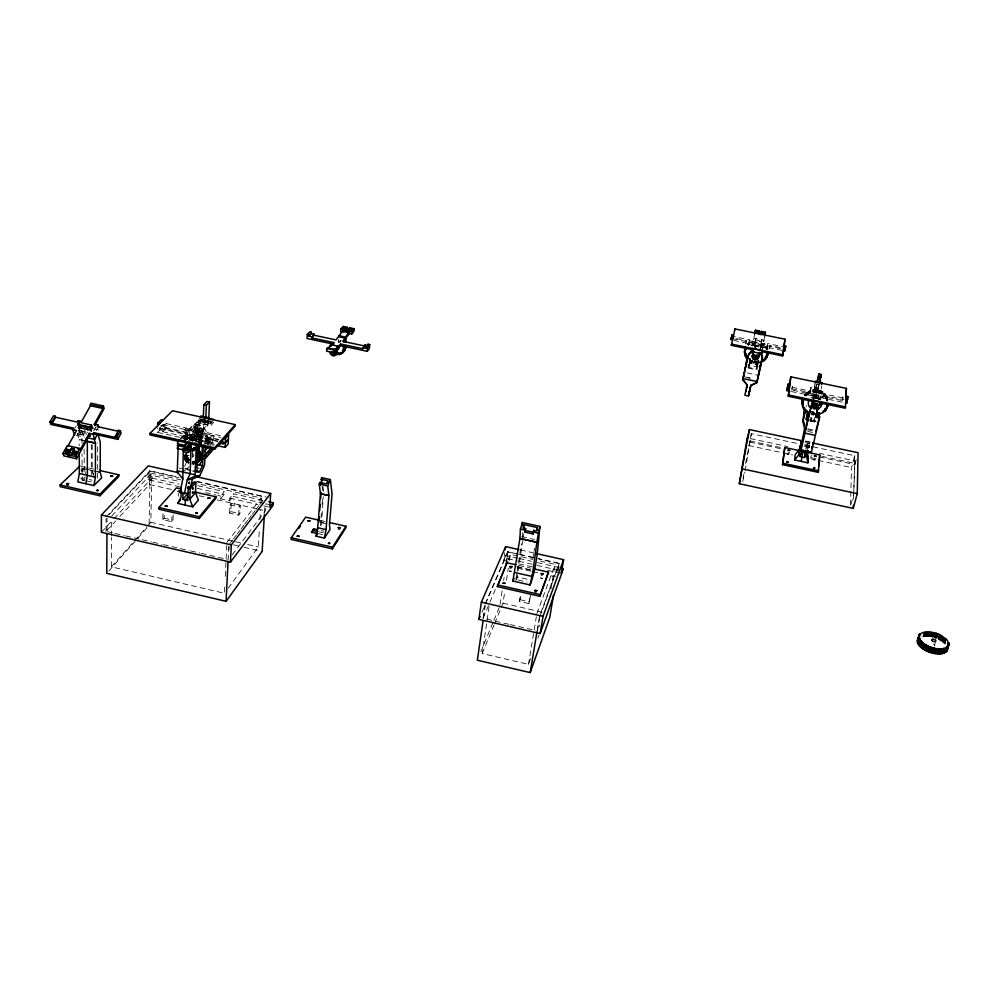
<?xml version="1.0" encoding="UTF-8"?>
<svg xmlns="http://www.w3.org/2000/svg" width="999" height="999" viewBox="0 0 999 999"><rect width="100%" height="100%" fill="white"/><g stroke="black" fill="none" stroke-linecap="round" stroke-linejoin="round"><path stroke-width="0.75" stroke-dasharray="5 3.75" d="M753.596 361.975L753.696 362.912L753.983 361.338M97.465 478.196L97.515 442.869M106.031 531.356L106.094 518.431M106.968 530.569L107.03 518.356M224.763 587.112L224.463 593.281L111.401 566.845L111.588 537.537M111.601 536.001L111.713 519.03M179.808 486.85L148.002 479.645L148.214 468.931M811.762 411.863C813.086 412.712 814.11 413.111 814.16 414.573M119.843 516.495L149.588 484.515L149.862 470.754L178.596 477.235M149.138 523.888L150.187 471.178L179.008 477.684M147.802 525.724L150.837 522.29L151.848 473.289L180.707 479.82M114.011 518.706L151.985 478.071L152.035 475.337L179.158 481.468M162.712 430.532L159.478 429.82L162.849 426.398L166.071 427.11L162.712 430.532L162.687 431.718L187.475 437.237L187.412 439.011L157.517 432.355L157.617 427.909M159.478 429.82L159.515 428.334L162.887 424.925L161.001 424.5M157.517 432.355L160.889 428.921L160.964 425.974M183.604 438.486L187.575 434.278L187.625 432.505L162.8 426.985L162.887 424.925M853.471 499.075L854.969 460.939L819.617 453.384M854.694 455.706L853.758 494.168L850.436 506.456L851.523 467.544L854.694 455.706L804.545 445.017M819.355 456.955L854.882 464.547L854.969 460.939M173.202 514.81L173.039 520.192L171.741 521.703L162.825 519.655L163.024 511.575M162.687 431.718L166.046 428.296L166.071 427.11M162.8 426.985L166.171 423.576L166.196 422.39L162.837 425.799L160.677 425.312M162.825 519.655L164.136 518.144L164.273 512.774M171.741 521.703L171.94 514.972M806.593 447.764C813.86 446.066 803.945 448.226 806.955 446.203M178.596 496.303L178.159 493.069M183.666 436.7L183.704 435.502L191.408 437.225L191.371 438.411L183.666 436.7L187.625 432.505M208.791 446.428L209.166 437.375L205.806 441.071L196.428 438.986L201.161 433.816L184.902 430.207L184.94 429.32L186.026 428.171L201.298 431.556L200.2 433.603L201.298 431.556M185.215 454.333L184.977 461.7L190.834 463.024M184.902 430.207L186.026 428.171M186.151 454.732L186.051 457.729L188.611 463.049M187.662 438.936L187.849 433.166L189.46 431.456A9.453 7.692 38.5 0 1 198.576 425.187A9.453 7.692 38.5 0 1 207.08 435.364L206.818 442.582L184.703 437.699L186.875 435.389L200.986 438.536L198.077 441.346L199.425 442.033M189.46 431.456L189.211 438.661L195.891 431.518L213.324 435.389L212.899 445.754M160.889 428.921L190.659 435.539L190.722 433.778L194.593 429.645L202.16 431.318L198.326 435.464L198.264 437.237L217.732 441.558M162.5 424.538L190.821 430.831L190.884 429.058L200.275 417.869M192.645 441.508L192.807 436.838A4.058 3.297 38.3 0 1 196.716 434.165A4.058 3.297 38.3 0 1 200.374 438.511L200.2 443.194M192.332 455.944L192.582 448.439M194.243 439.785L194.53 431.406L190.659 435.539M194.568 430.432L194.705 426.71L202.273 428.384L202.135 432.117A4.058 3.297 38.5 0 1 198.227 434.79A4.058 3.297 38.5 0 1 194.568 430.432L195.629 429.295A4.058 3.297 38.5 0 0 199.276 433.653L198.227 434.79M194.318 440.347L194.48 435.814L211.925 439.697L211.738 444.23M195.055 440.709L195.117 438.936L214.173 443.181M195.142 443.581L195.417 436.026L188.599 443.356M191.371 438.411L195.467 433.978L195.816 424.113L199.763 419.93M195.579 440.397L195.891 431.518M196.428 438.986L196.528 436.088L198.626 433.816L207.992 435.901L207.63 444.992M196.453 442.095L196.828 431.718L187.575 441.658M201.623 419.043L204.733 419.73L204.146 422.152L203.958 420.567L200.836 419.88L200.762 421.74L201.099 419.605L213.674 422.415L210.589 425.761L198.077 422.989L198.189 420.079L210.702 422.839L212.762 420.616M206.518 421.016L198.501 430.744L198.439 432.517L220.929 437.512M198.302 442.757L198.626 433.816M199.85 422.927L200.687 420.629L200.574 423.551L195.654 428.808L203.209 430.482L208.092 425.212L208.204 422.29L207.367 424.587L202.21 430.144L194.643 428.471L199.85 422.927L207.367 424.587M199.6 441.483L199.825 435.302M200.312 420.429L200.349 419.38L203.484 420.067L203.434 421.116L200.312 420.429L200.836 419.88M201.786 441.458L202.098 433.079L184.94 429.32M208.754 419.568L205.657 422.902L203.147 422.352L203.259 419.418M200.374 438.511L203.009 435.651L203.384 425.786L208.267 420.542M205.657 422.902L205.769 419.967M205.245 444.318L205.532 437.087L207.105 435.377M205.806 441.071L205.919 438.174L207.992 435.901M207.193 421.953L207.23 420.904L210.352 421.59L210.314 422.639L207.193 421.953L210.826 422.09L210.589 425.761M209.515 420.791L211.601 421.253L210.752 423.951L207.63 423.251L207.705 421.391M207.63 423.251L208.479 420.567M210.689 447.04L210.989 439.485L205.282 445.816M212.025 444.068L212.4 435.177L203.346 445.167M842.569 400.636L842.956 396.84L842.569 400.636L820.529 396.016L819.979 399.787M262.874 500.399L233.366 493.731L233.229 496.453L229.633 500.899L220.567 498.851L220.692 496.116L224.35 491.695L197.228 485.564M924.375 632.242C921.066 638.274 925.037 636.326 926.285 635.776C929.058 636.5 931.33 637.787 931.917 632.529M220.567 498.851L224.213 494.418L224.35 491.695M225.275 576.323L226.773 545.504M229.633 500.899L229.758 498.164L233.366 493.731M229.595 513.086L229.995 504.882L231.206 503.384L240.297 505.444L239.872 513.636L238.686 515.147L229.595 513.086L230.806 511.575L231.206 503.384M228.109 560.114L228.858 544.855M229.033 549.637L229.171 546.765M238.686 515.147L239.111 506.955L240.297 505.444M522.39 537.587L522.702 532.067M523.239 536.9L523.414 533.828M228.122 588.274L258.316 546.977L259.415 528.621M259.965 519.43L260.514 510.252M260.964 502.597L261.238 498.014L197.427 483.591M264.51 512.699L264.985 504.945M232.23 554.782L265.459 510.789L265.834 504.682M826.822 401.136L826.935 397.877C826.498 396.416 825.536 394.992 824.275 393.956M826.073 395.055C825.923 398.376 827.209 402.897 827.322 397.165M827.459 397.465L827.222 400.961L827.821 398.439L826.935 397.877M825.374 395.854L825.436 397.989L825.986 396.029M826.061 399.088L826.185 397.24M825.911 398.801L826.373 396.69M826.248 398.539L826.673 395.941M826.56 400.249L826.847 396.228M825.236 397.702C826.123 396.291 823.563 396.94 824.937 393.731M825.037 395.816L825.174 393.981M825.062 396.79L825.199 394.942M825.436 397.989L825.561 396.141M825.549 397.415L825.873 394.792M824.799 395.579L823.763 395.991L823.9 394.155M824.15 395.804L824.3 393.868L824.05 395.554L824.237 394.792M824.437 396.69L824.562 394.842M824.662 396.953L824.837 394.53M823.213 395.841L823.076 397.689L810.539 395.055L810.701 393.219L816.258 394.38M791.807 390.01L792.382 386.263L791.807 390.01L813.76 394.605L813.473 397.964L820.279 399.388L820.529 396.016M821.24 388.948L821.465 385.989M818.705 400.037L818.893 398.189M814.734 419.393L814.585 421.278L809.028 420.104M186.875 435.389C186.713 437.1 186.788 437.924 185.739 439.66M320.367 525.724L320.866 519.592M320.991 518.056L321.491 511.913M322.115 504.233L322.739 496.565M321.453 525.162L323.301 496.728M338.386 342.732A3.559 3.072 38.6 0 1 338.311 341.72L338.499 339.46M816.071 458.741L810.713 457.592L810.913 455.219M811.063 420.766L813.723 421.328L814.834 415.497M815.721 396.965L815.796 396.054M816.108 396.328L816.22 394.955A3.422 3.084 2.6 0 0 812.125 397.265L812.012 398.638M811.6 413.736L812.387 414.91L813.099 412.162M813.498 415.084L813.448 412.212M813.86 415.122L814.322 412.687M752.422 359.94C750.948 366.059 749.5 355.532 749.987 361.451M808.828 447.564L809.29 442.307L807.092 451.098M810.064 420.879L811.3 421.141L811.4 419.955L810.339 419.855M813.198 398.364L813.76 394.605A3.422 3.084 2.4 0 0 819.18 395.03M812.037 414.835L812.112 411.95M811.3 421.141L811.825 417.932L810.376 417.619M813.336 401.561L813.723 396.94L820.529 398.364L820.279 399.388M814.285 388.549L814.909 383.117M812.387 414.91L812.537 413.037M812.761 414.385L812.911 412.512M810.226 392.22L811.088 387.038L815.496 387.962M810.838 389.722L811.088 387.038M810.626 391.108C809.24 389.622 809.615 397.127 809.34 391.633C806.93 391.645 809.402 396.665 808.491 391.383M809.465 393.768L809.34 391.633M809.777 393.631L809.814 390.771M810.464 392.944L810.139 390.646M808.278 394.393L808.129 392.295C805.968 398.077 805.681 394.792 807.254 392.132M808.578 394.218L808.803 391.221M806.83 394.905L807.005 393.069M807.18 395.142L807.542 391.945M806.168 406.868L806.305 405.507M807.467 394.93L807.642 393.094M805.331 393.731C805.544 395.08 803.795 396.903 805.331 393.731L806.618 393.918M806.118 393.007L805.806 395.804L805.157 395.579M806.205 394.617L806.38 392.782M806.193 395.991L806.393 393.581M811.862 418.131L810.426 418.706M804.919 395.816L805.107 393.981M193.794 448.189L194.568 447.14L194.83 448.501M188.611 463.536C188.374 461.501 186.563 463.149 186.676 461.026C182.38 462.337 193.007 452.647 185.439 461.101M508.728 624.25L483.029 618.306L484.89 605.431M483.528 617.594L485.289 605.419M530.594 658.528L528.496 664.372L482.23 653.558L489.21 605.906M508.141 561.388L503.583 560.364L504.732 552.722M517.769 558.204L505.694 555.481L505.294 558.204L517.345 560.926M505.856 563.923L507.692 551.723L518.319 554.12M500.012 604.582L502.285 589.547M503.633 580.531L504.095 577.522M506.58 560.976L507.942 551.947L518.431 554.32M501.223 607.504L503.009 603.184L504.857 590.971M506.481 580.269L508.329 568.056M509.49 560.414L510.414 554.308L532.754 559.353M515.996 578.871L516.945 572.752M517.182 571.216L521.441 543.706M516.733 579.732L517.894 572.302M518.131 570.766L522.914 539.972M530.631 595.179L528.896 603.596L519.48 601.435L520.541 594.717M519.48 601.435L521.003 594.368M532.829 558.928L533.803 552.822M534.053 551.286L534.54 548.226M528.896 603.596L530.194 595.541M767.269 345.866L767.057 346.803L760.963 345.542L760.639 346.94L769.33 348.726L769.917 345.479L782.08 347.989M767.744 347.902L767.582 349.737L767.744 347.902C766.42 347.689 766.907 346.765 766.57 346.154L749.325 342.595C749.55 344.917 746.99 346.453 748.463 343.581C747.789 341.92 750.524 343.831 749.025 344.855M528.496 664.372L536.338 616.758M537.275 630.019L539.547 616.333L558.916 563.461L537.924 558.728M539.585 618.019L537.45 630.893L539.56 625.074M767.494 349.45C766.233 348.788 765.996 348.576 766.57 346.154M766.395 348.289L766.658 346.74M766.358 349.138L766.62 347.59M766.47 349.425L766.733 347.877M766.695 348.938L766.945 347.39M767.057 346.803L767.644 343.544L783.928 346.903M766.87 349.4L767.282 346.728M767.157 348.551L767.407 347.003M745.167 470.729L751.36 433.678L798.463 443.718M765.871 348.089L766.133 346.541M766.008 348.364L766.433 346.303M550.986 588.836L555.107 564.398L538.723 560.701M743.094 478.521L743.855 474.013M745.616 463.524L751.36 433.678M557.642 570.978L558.916 563.461M558.004 571.003L559.303 563.374L538.049 558.578M764.347 344.468L764.472 343.693L764.185 345.167L764.347 344.468L752.172 341.883L752.022 342.657L752.322 341.183L767.432 344.48L767.644 343.544M762.05 351.71L762.786 347.452L752.597 345.342M754.919 332.729L753.621 339.635L763.698 341.72L764.884 334.777M759.315 362.887L758.478 362.15L758.753 360.577M758.653 362.475L758.928 360.901L759.003 362.949M756.98 364.672L756.605 366.758L749.15 365.209L749.55 363.124L756.98 364.672L757.492 362.412M749.113 365.884L748.813 367.457L756.318 369.018L758.229 360.252L757.692 363.149L758.478 362.15M757.667 361.064L757.117 364.498L749.662 362.937L750.224 359.89M760.214 349.363L760.639 346.94M761.051 344.618L761.538 341.845L755.494 340.597M760.539 347.964L760.963 345.542M761.363 343.231L761.95 339.772L760.239 347.315M758.004 363.112L758.441 360.627M757.692 363.149C757.142 360.926 756.668 364.273 756.118 362.674L756.405 361.101M756.355 363.211L756.63 361.638M756.68 363.211L757.155 361.089M756.118 362.674L755.019 363.124L755.132 361.001M755.331 363.161L755.619 361.588M755.606 362.649L755.881 361.076M195.879 447.939L193.107 451.036L192.432 449.475M754.295 361.401L754.008 362.974L754.857 362.575M752.122 361.513L752.709 362.649L752.697 360.976M755.506 347.377L755.719 346.228M754.42 346.703L754.869 344.28L748.788 343.032L749.437 339.797L733.254 336.451M751.897 361.8L752.185 360.227M752.409 362.55L752.722 360.052M751.161 362.063L751.46 360.489M751.46 362.2L751.748 360.627M754.108 348.102L754.869 344.28M749.15 360.901L750.274 358.816M750.261 361.613L750.536 358.991M752.185 341.958L752.322 341.183M749.262 359.852C750.212 356.93 748.426 359.765 749.974 359.041M749.275 344.667L749.325 342.595M748.376 345.429L748.463 343.581M748.701 344.643L749 343.107M747.901 344.58L748.201 343.044M748.139 344.38L748.438 342.844M754.557 345.679L745.891 343.893L746.553 340.659L735.976 338.474M745.891 343.893L746.103 342.957L733.953 340.447M746.353 341.583L746.553 340.659M748.788 343.032L748.988 342.095M749.437 339.797L749.238 340.721L755.294 341.97L754.982 343.369L755.918 338.536L754.233 346.079M753.621 339.635L753.933 338.249L764.01 340.322L763.698 341.72M748.076 367.282L748.775 364.885L747.989 364.535M749.15 365.209L750.049 360.864L760.714 363.074M748.813 367.457L750.386 360.127M760.039 348.464L761.538 341.845M756.318 369.018L757.954 361.813M756.743 368.931C759.09 370.404 754.657 367.108 757.979 366.596M769.33 348.726L769.542 347.802L781.742 350.324M769.705 346.403L769.917 345.479M742.657 481.655L744.854 472.09M788.124 452.035C792.244 452.997 784.652 457.317 787.749 451.635M815.246 388.961L816.358 384.465M813.473 397.964L813.723 396.94M815.771 388.648L816.882 384.14M817.831 387.924L818.568 384.927M817.981 389.111L819.105 384.603M805.793 449.275L807.629 441.958L806.418 450.162M813.723 421.328L814.66 417.607M810.713 457.592L811.313 455.232M854.882 464.547L856.48 458.628M808.328 448.064L808.591 446.603M194.905 447.989C190.322 450.961 192.869 449.25 194.892 450.387M941.333 635.164C937.649 641.982 944.08 641.683 945.691 644.018M83.404 469.43C82.592 470.841 80.095 468.881 82.53 468.931C86.051 470.154 80.045 473.888 81.369 469.405M81.369 471.091L83.404 471.116M923.438 636.838L924.787 632.504M923.763 636.775L925.111 632.442M924.325 636.351L925.673 632.03M924.762 635.839L926.11 631.505M924.699 636.625L926.473 631.48M925.049 636.588L926.398 632.267M925.736 636.238L927.084 631.905M926.061 636.525L927.409 632.192M926.435 636.513L928.021 631.455M927.222 636.238L928.571 631.905M927.509 636.525L928.858 632.205M927.896 635.839L929.257 631.518M927.896 636.55L929.245 632.217M928.296 635.876L929.644 631.555M928.77 636.338L930.131 632.017M929.02 636.638L930.369 632.317M929.42 636.688L930.918 631.693M929.969 636.076L931.33 631.755M930.381 636.55L931.73 632.23M932.629 631.992L930.981 636.925L932.005 636.875L933.366 632.554M931.68 636.4L933.041 632.08M932.142 637.175L933.503 632.842M932.554 637.275L934.04 632.717M934.764 632.504L932.991 636.713M933.64 637.3L935.002 632.966M934.315 637.499L935.676 633.179M934.702 637.225L936.075 632.891M935.114 637.35L936.475 633.029M935.276 638.099L936.625 633.491M935.688 638.249L936.6 635.364M937.287 633.728L935.913 638.061L937.761 633.491M935.364 642.619L934.452 645.516A2.148 1.086 18.6 0 0 932.629 643.706A2.148 1.086 18.6 0 0 930.369 644.305M938.161 633.653L936.388 637.824M936.812 638.686L938.211 634.103M939.397 634.19C938.823 636.151 936.75 640.109 939.959 639.485M938.286 639.36L939.784 634.365M938.985 639.422L940.359 635.102M939.584 639.285L940.958 634.964M939.684 640.109L941.058 635.776M940.034 640.322L941.408 635.988M940.396 640.222L941.782 635.888M941.058 640.134L942.444 635.814M940.983 640.921L942.569 636.388M941.308 641.133L942.781 636.026M941.72 641.071L943.093 636.738M942.182 641.77L943.568 637.437M942.444 641.608L943.818 637.275M942.469 642.007L943.855 637.674M942.919 641.982L944.292 637.649M943.256 642.669L945.054 637.674M943.518 642.919L944.942 638.199M943.98 642.919L945.366 638.586M944.192 643.606L945.578 639.26M944.405 643.843L945.928 639.148M944.992 643.244L946.39 638.91M537.949 638.086L538.998 635.164M539.822 616.595L559.303 563.374M787.162 454.046L787.936 453.833M536.85 613.686L555.107 564.398M193.107 451.036L196.254 448.351M515.759 580.394L517.182 576.923L530.282 579.907M482.23 653.558L494.105 624.775M494.692 623.339L500.636 608.94M480.881 651.66L493.294 621.753M493.881 620.329L499.2 607.517M483.029 618.306L495.854 588.311M507.979 560.014L510.414 554.308M485.102 604.008L507.692 551.723M481.955 612.275L485.014 605.169M485.639 603.746L507.942 551.947M503.583 560.364L505.694 555.481M184.54 466.383L187.063 461.251L187.263 455.182L193.107 456.493M96.341 430.457L97.677 428.009M93.706 430.869L95.742 427.135L97.04 431.268M84.94 429.92L84.091 431.443L85.015 434.278M78.546 431.306L80.607 427.597M74.825 428.384L76.186 425.949M748.75 364.947L748.039 364.96M193.731 448.027L194.605 447.402L192.532 449.962M229.795 543.631L232.605 539.959M233.541 538.736L236.363 535.077M237.3 533.853L240.122 530.194M241.059 528.971L243.868 525.299M244.805 524.075L247.627 520.417M248.564 519.193L251.386 515.534M252.322 514.31L255.132 510.639M256.069 509.415L258.891 505.756M259.827 504.532L262.65 500.861M226.91 542.432L261.238 498.014M192.395 461.825L193.344 461.051L192.17 463.486M338.311 341.72L339.048 340.834A3.559 3.072 38.6 0 0 339.285 342.37M340.247 341.096L340.984 340.222A1.836 1.586 38.6 0 0 340.871 341.92M111.401 566.845L133.641 541.708M134.653 540.571L146.791 526.86M108.829 571.003L136.713 539.46M137.75 538.286L147.04 527.772M193.606 464.547L195.217 462.013M191.995 463.086L193.419 461.501M188.936 466.783L187.025 468.906L184.216 469.23L190.971 470.741M192.17 463.748L194.281 461.176M192.033 464.348L194.793 461.188M192.657 463.748L194.855 461.388M193.082 464.385L194.967 461.625M207.168 444.967L211.925 439.697M209.091 439.248L207.804 440.671L198.451 438.586M206.818 442.582L213.324 435.389M186.676 461.026L188.836 458.666M186.875 461.75L189.248 459.041M186.788 462.137L188.936 459.765M186.751 462.35L188.911 459.977M187.075 462.587L189.423 460.139M187.612 462.312L190.035 459.652M192.008 457.567L193.431 455.994M187.637 457.579L184.827 460.015L187.812 457.492M194.093 450.474L196.229 448.126M194.106 451.111L196.254 448.763M199.538 445.079L201.873 442.907L201.161 443.256M185.714 461.388L188.474 458.878L185.939 461.363M186.538 461.151L188.686 458.778M185.152 457.817L187.038 456.193L184.765 459.24M198.988 442.669C203.933 440.372 200.25 437.5 198.277 441.845M184.69 458.591L187.038 456.193M198.851 443.269L201.661 440.059M184.503 459.515L188.199 455.394M192.245 450.961L195.28 447.639M199.113 443.344C201.323 439.647 203.371 441.496 199.788 444.006M192.695 450.849L195.042 448.189M184.59 460.002L186.988 457.654M193.269 450.549L194.755 448.788M199.538 443.531L201.661 441.208M199.575 444.08L201.885 441.321M185.252 459.99L187.4 457.629M184.94 455.507L186.376 453.946M184.628 456.343L186.538 454.832L184.478 457.692M198.077 441.346L200.986 438.536M184.89 456.393L186.326 454.832M201.161 438.698A4.058 3.297 38.3 0 0 198.714 432.555A4.058 3.297 38.3 0 0 194.68 436.613A4.058 3.297 38.3 0 0 201.161 438.698L202.21 437.55M184.503 457.217L186.538 454.832M198.489 441.82L200.612 439.498M184.827 457.018L186.688 455.319M191.209 450.287L193.356 447.939M198.751 441.845L200.874 439.523M191.845 449.837L194.231 447.29M199.188 441.958L201.323 439.622M191.583 450.374L194.568 447.14M198.539 442.744L201.548 439.71M198.164 438.873A2.098 1.698 38.3 0 0 196.84 435.701A2.098 1.698 38.3 0 0 194.793 437.837A2.098 1.698 38.3 0 0 198.164 438.873L200.799 436.001A2.098 1.698 38.4 0 0 199.488 432.842A2.098 1.698 38.4 0 0 197.452 434.977A2.098 1.698 38.4 0 0 200.799 436.001M198.052 439.46L199.113 438.311A4.046 3.284 38.4 0 0 203.009 435.651M184.678 454.97L186.126 453.409M184.728 455.494L186.164 453.933M202.135 432.117L203.184 430.981A4.058 3.297 38.5 0 1 199.276 433.653M198.264 437.237L202.385 432.879M199.925 432.467A2.098 1.711 38.5 0 0 198.601 429.295A2.098 1.711 38.5 0 0 196.553 431.443A2.098 1.711 38.5 0 0 199.925 432.467L200.974 431.331A2.098 1.711 38.5 0 0 199.663 428.159A2.098 1.711 38.5 0 0 197.615 430.307A2.098 1.711 38.5 0 0 200.974 431.331M193.157 441.058L195.117 438.936M189.598 441.058L194.48 435.814M107.093 530.207L115.597 521.066M190.697 440.746L202.273 428.384M198.376 433.004A2.11 1.711 38.5 0 0 197.053 429.832A2.11 1.711 38.5 0 0 195.005 431.98A2.11 1.711 38.5 0 0 198.376 433.004L199.962 431.293A2.098 1.711 38.6 0 0 198.639 428.121A2.098 1.711 38.6 0 0 196.603 430.269A2.098 1.711 38.6 0 0 199.962 431.293M189.598 439.16L191.408 437.225M184.141 441.471L186.801 438.686M195.142 430.319L196.741 428.608M203.147 422.352L205.22 420.129M196.703 429.782L197.765 428.646M101.349 532.255L112.949 519.842M111.726 515.946L151.848 473.289M184.827 438.336L186.276 436.788M187.225 435.876L185.202 438.936L184.703 437.699M183.566 440.397L187.412 436.088M183.766 440.559L187.6 436.226M184.553 440.084L187.05 437.387M184.166 440.809L187.475 437.237M148.002 479.645L152.035 475.337M184.415 440.934L186.588 438.623M190.821 430.831L194.705 426.71M198.077 422.989L201.211 419.667M183.941 438.911L186.938 435.502M184.303 438.636L186.476 436.326M106.094 517.007L149.862 470.754M189.698 428.708L191.308 426.998M179.146 440.334L183.704 435.502M109.141 514.597L150.187 471.178M187.025 430.681L184.852 432.979L199.038 436.126M748.676 343.881L747.514 343.718L747.876 344.742M83.167 480.631L85.19 478.646M80.807 478.996L82.78 477.06M85.19 476.948L82.143 479.92L84.603 480.482M811.663 420.492L810.514 420.005M188.149 457.929L187.862 459.028M807.08 393.968L807.954 394.13M767.831 348.189C765.521 348.976 769.218 348.963 767.569 349.675M822.751 395.142L824 394.842L823.763 395.991M808.753 392.382L808.129 392.295M201.473 440.172L200.674 440.422L201.236 441.021M187.288 456.668L186.751 457.642M186.488 455.357L185.777 455.769L186.588 456.243M809.977 392.482L809.689 393.231M201.91 441.683L200.849 441.908M825.848 397.877L826.548 397.789M758.054 367.02L757.267 366.72M826.997 400.237L827.784 400.599M814.185 459.453C811.762 459.815 816.658 460.789 814.36 459.49M732.742 338.736L783.603 349.238M766.308 347.702L749.1 344.33M749.287 362.063L758.978 364.073M748.151 368.057L756.543 369.805M819.992 384.802L814.66 383.691L814.297 387.899L816.982 388.461M747.09 372.852L756.917 374.987M814.535 387.55L818.556 388.386M744.904 376.935L751.947 378.409M747.614 377.659L750.411 378.234M792.132 387.275L811.088 391.246M820.741 393.256L842.694 397.852M791.645 388.761L810.689 392.757M823.313 395.392L843.93 399.7M791.32 391.508L813.386 396.128M820.154 397.54L843.805 402.497M811.101 397.552L820.816 399.588M811.2 411.376L813.948 411.95M812.05 412.562L814.834 413.149M811.138 413.411L813.81 413.973M811.35 413.986L814.397 414.635M810.164 419.692L811.4 419.955M809.964 420.979L815.509 422.152M807.904 428.833L813.76 430.07M807.367 429.745L814.672 431.293M807.667 431.393L813.96 432.754M805.743 441.071L810.164 442.008M805.256 441.458L809.777 442.42M805.381 442.719L809.802 443.656M804.907 444.917L812.262 446.491M804.545 446.565L810.426 447.827M750.311 438.586L787.687 446.565M749.774 440.946L782.629 447.964M821.952 456.368L854.345 463.286M749.725 442.07L782.766 449.138M748.638 445.529L792.519 454.92M810.676 458.803L816.72 460.102M818.243 460.427L851.523 467.544M200.749 418.881L206.768 420.204M201.024 421.466L204.146 422.152M207.892 422.977L211.014 423.663M199.9 421.466L207.43 423.126M194.805 423.763L202.385 425.449M195.816 424.113L203.384 425.786M194.768 424.95L202.347 426.623M166.171 423.576L190.884 429.058M198.501 430.744L221.878 435.939M186.001 429.058L201.261 432.442M218.769 439.423L195.292 434.203L195.23 435.976L217.819 441.009M166.046 428.296L190.722 433.778M198.326 435.464L218.756 440.01M159.116 427.947L187.575 434.278M196.566 441.046L214.61 445.067M182.555 438.161L191.308 440.197M93.931 428.933L99.663 430.207M193.981 455.369L192.357 454.595L193.594 453.758M78.634 430.219L87.825 432.342M79.296 430.819L87.712 432.704M78.434 432.155L86.838 434.041M77.622 433.641L84.615 435.202M77.173 433.791L84.653 435.464M75.961 435.177L84.59 437.112M521.653 536.6L534.59 539.51M85.964 440.984L79.171 439.485L77.298 433.866M83.229 440.459L79.171 439.485L79.196 445.729M194.905 467.307L199.4 468.319M184.927 468.444L194.58 470.604M179.158 468.094L183.591 469.08M192.445 471.078L196.878 472.077M182.655 470.242L185.577 470.904M520.491 549.962L533.866 552.984M196.741 481.331L266.308 497.04M519.83 554.457L536.525 558.229M197.203 481.793L265.459 497.202M519.93 554.657L536.426 558.391M519.268 558.553L531.343 561.276M537.375 562.637L561.5 568.094M151.985 478.071L179.071 484.203M197.128 488.286L224.213 494.418M233.229 496.453L264.186 503.459M265.659 503.796L271.553 505.132M518.856 561.263L535.427 565.022M536.925 565.359L558.016 570.129M205.557 492.682L216.146 495.079M217.67 495.429L220.692 496.116M229.758 498.164L257.942 504.545M263.873 505.894L268.331 506.893M518.756 563.798L532.405 566.883M547.564 570.329L559.702 573.076M81.431 466.333L87.425 467.682M88.923 468.032L96.404 469.717M320.592 520.529L325.062 521.54M518.843 565.459L530.706 568.144M81.443 468.019L84.44 468.693M85.926 469.031L93.406 470.729M94.905 471.066L99.388 472.09M318.956 521.878L324.925 523.226M517.095 566.795L530.432 569.83M84.166 449.063L84.241 468.831L96.216 471.553M97.552 471.853L100.212 472.465M321.191 522.564L328.097 524.138M516.958 566.957L531.168 570.192M149.588 484.515L172.153 489.635M199.251 495.779L206.768 497.477M217.307 499.875L256.431 508.741M257.929 509.09L265.459 510.789M517.707 568.194L531.293 571.278M532.804 571.615L538.848 572.989M550.924 575.736L555.456 576.76M229.995 504.882L239.111 506.955M321.253 530.619L323.801 531.206M230.806 511.575L239.872 513.636M89.286 479.57L92.008 480.194M319.143 531.868L323.376 532.829M84.878 480.544L82.143 479.92L82.03 453.971M86.251 480.856L91.995 482.167M317.807 533.578L322.914 534.74M518.194 580.069L526.923 582.055M164.136 518.144L173.039 520.192M520.154 599.737L529.557 601.885M150.837 522.29L234.091 541.421M235.614 541.77L241.671 543.156M247.715 544.542L258.316 546.977M503.009 603.184L545.367 612.924M233.504 544.855L242.545 546.928M244.056 547.277L262.138 551.436M510.239 624.6L535.939 630.544M107.542 531.705L113.599 533.104M115.11 533.454L124.188 535.551M125.699 535.901L140.822 539.398M142.333 539.747L151.411 541.845M152.922 542.195L161.988 544.293M163.511 544.642L189.211 550.586M190.734 550.936L199.8 553.034M201.311 553.384L227.023 559.328M788.099 453.871L788.798 454.395M191.92 439.885L193.806 440.497M186.064 454.782L185.414 454.533M201.024 442.357L201.673 442.744M921.852 636.912L922.314 636.763M198.988 434.24L199.563 434.715A2.098 1.698 38.3 0 1 199.513 437.35L198.926 437.587A2.098 1.698 38.3 0 1 196.491 436.338L196.266 435.676A2.098 1.698 38.3 0 1 198.988 434.24L199.3 434.453M809.165 393.469L808.441 393.843M758.503 347.09L758.353 346.853A1.586 1.461 6.4 0 0 755.581 347.128M79.121 429.97L81.968 438.711L81.993 443.294M81.493 430.282L83.691 437.05M82.23 431.306L84.128 437.15M85.415 431.381L86.351 434.29M827.821 398.439C825.898 399.825 829.245 399.575 827.197 400.824M84.241 468.831L85.752 474.163M92.208 444.78L92.22 470.641L93.344 474.637M92.22 470.641L93.719 475.961M322.964 486.376L323.676 492.17M322.103 486.388L322.64 490.646M91.296 444.543L91.321 475.262M187.849 433.166A9.478 7.692 38.4 0 1 196.965 426.898A9.478 7.692 38.4 0 1 205.507 437.075M180.519 438.436A9.615 7.767 38.2 0 1 183.654 436.913L183.679 436.9A9.628 7.78 38.2 0 1 193.606 440.584M180.931 438.186A9.59 7.742 38.5 0 1 189.46 435.277A9.59 7.742 38.5 0 1 197.303 442.345M187.038 439.548A2.135 1.723 38.4 0 1 189.31 438.186A2.135 1.723 38.4 0 1 190.921 440.859M755.906 347.252A1.586 1.461 6.3 0 1 757.217 345.067A1.586 1.461 6.3 0 1 758.691 347.202M751.285 345.766A7.168 6.581 6.5 0 1 763.149 348.214M762.362 348.251A7.193 6.593 6.6 0 0 754.545 345.142A7.18 6.593 6.5 0 0 752.472 345.904M812.162 398.176A3.434 3.084 2.7 0 1 818.78 399.563M816.22 394.955A3.422 3.084 2.6 0 1 818.818 398.663M816.857 398.276A1.773 1.598 2.7 0 0 813.898 398.301A1.773 1.598 2.6 0 1 815.484 396.191A1.773 1.598 2.6 0 1 817.207 398.264M818.094 394.518A1.773 1.598 2.4 0 1 814.972 394.555M819.118 395.941A3.434 3.097 2.4 0 1 813.149 394.692M339.96 342.207A1.836 1.586 38.6 0 1 340.959 340.622M199.113 438.311A4.046 3.284 38.4 0 1 195.467 433.978M191.958 440.746A2.11 1.711 38.3 0 1 193.394 438.623A2.11 1.711 38.3 0 1 195.767 440.734M542.507 578.334L540.534 577.996L542.507 578.334M511.326 571.241L509.328 571.028L511.326 571.241M815.971 421.178L814.784 420.854L815.971 421.178"/><path stroke-width="1.5" d="M79.246 453.459L79.346 473.563L77.835 481.893L93.906 485.564L95.417 477.222L95.442 443.131L94.093 438.948M79.945 465.996L60.14 484.952L60.165 486.675L99.962 495.766L99.962 494.055L118.856 474.812L99.4 470.404M178.496 472.689L148.264 465.871L101.399 514.997L101.349 532.255L230.469 562.125L273.027 505.457L273.202 502.734L268.768 501.735M106.955 533.628L106.768 573.339L226.086 601.311L262.138 551.436L264.423 514.248M118.856 474.812L118.831 476.498L99.962 495.766M809.552 414.048C806.98 411.925 805.506 410.402 803.271 408.454C802.746 405.357 802.672 403.396 802.297 400.587L802.559 398.426L802.297 400.587M226.948 435.389L235.19 426.086L235.252 424.612L172.465 410.751L149.937 433.416L149.912 434.915L178.484 441.283M802.234 440.821L749.425 429.582L746.728 441.433L747.327 437.949L746.79 440.297L739.322 483.703L853.233 508.416L857.254 493.643L858.066 452.697L812.799 443.069M157.655 426.136L157.717 423.164L161.101 419.78L162.999 420.192M180.981 488.886L176.436 487.862L158.903 507.517L158.866 509.228L199.276 518.469L215.846 498.489L215.921 496.815L194.655 491.995M853.233 508.416L853.308 505.307M190.347 442.957L185.839 447.814L185.876 446.328L178.134 444.592L177.198 448.476L184.952 450.212L190.097 444.642M178.222 441.296L178.272 439.797L177.347 443.693L185.115 445.417L187.175 443.206M178.084 446.091L178.134 444.592M188.312 493.007L184.49 493.606L180.057 492.607L182.829 478.871L177.235 472.14L178.309 443.281M181.319 486.938L180.994 497.24L177.647 503.371L192.695 506.793L198.376 500.099L195.504 492.607L195.879 482.355L194.006 481.93L188.249 488.499L187.849 500.524L182.829 499.388L183.017 493.369M183.292 448.464L182.829 478.871M184.952 450.212L185.876 446.328M185.115 445.417L186.039 441.533L185.989 443.032L214.573 449.338L225.624 436.963M185.165 505.082L185.339 499.95L188.212 496.64M182.392 449.313A4.133 3.334 38.1 0 0 186.576 452.672A4.133 3.334 38.1 0 0 189.922 449.9L190.172 442.52M191.146 444.955L190.16 473.688L187.263 479.87L184.49 493.606M192.695 506.793L189.785 499.238L190.147 488.936L195.879 482.355M212.712 450.199L204.795 459.103L204.558 465.184L199.962 475.499L192.32 479.195L187.263 479.87L194.967 476.136L196.229 447.277A9.628 7.78 38.2 0 0 195.704 444.08M847.851 396.528L846.765 403.109L847.851 396.528L846.165 396.178L845.828 397.44M197.839 444.992A9.603 7.767 38.3 0 1 197.839 445.504L196.878 472.077L199.613 471.74L202.547 465.646L203.284 446.491M197.228 448.976C198.526 449.937 199.4 453.596 199.063 448.489M196.403 462.262C196.029 464.11 203.496 456.006 200.3 455.694M199.276 518.469L199.338 516.758L215.921 496.815M203.371 416.483L203.821 404.745L206.943 401.486L209.453 402.035L208.754 419.568M202.335 446.278L201.761 461.251L199.163 464.947M205.819 418.506L206.331 405.294L209.453 402.035M205.27 447.077L204.92 456.218L211.551 448.763M845.778 397.39L846.403 388.399L790.808 376.823L789.185 388.399M819.817 402.872L845.354 408.229L846.403 388.399M214.573 449.338L214.648 447.839L235.252 424.612M948.9 642.994C946.99 643.556 949.887 645.342 947.339 645.716C948.763 647.34 945.479 646.778 945.891 648.488C943.393 647.789 943.618 649.812 940.646 648.763C940.846 649.825 938.948 648.888 938.348 649.038C936.575 650.099 936.687 654.283 934.077 653.471C932.055 651.311 925.698 654.045 930.144 646.89C927.434 646.915 926.76 644.817 924.362 644.642C921.977 641.833 919.442 640.059 919.455 637.899C918.443 634.04 923.076 630.244 932.329 632.604C935.564 632.579 940.571 634.615 942.369 636.588C946.827 639.71 949.075 639.61 947.502 647.34M928.858 652.01L930.144 646.89M220.03 444.48L220.08 443.294L223.351 444.031L223.414 442.545L225.337 442.969L228.409 439.473L228.209 443.893L225.137 447.402L217.607 445.729M223.564 439.285L223.626 437.799L225.549 438.224L228.634 434.74L226.723 434.315L226.648 435.801M225.137 447.402L225.337 442.969M220.829 441.67L225.349 442.682L225.549 438.224M820.341 391.396C819.992 388.761 818.069 395.005 819.892 392.47L820.042 390.634M228.634 434.74L228.434 439.173L225.349 442.682M226.086 601.311L228.034 561.638M230.469 562.125L231.331 544.88L270.679 493.469L196.628 476.773M520.417 529.133L519.905 538.536L512.899 581.043L530.057 584.952C537.2 566.508 537.874 546.003 539.935 526.411L522.44 522.502L520.417 529.133L525.137 530.194L525.024 532.155L533.104 533.966L533.728 530.344L536.438 530.944L537.425 527.609L523.951 524.6L522.939 527.922L525.636 528.521L525.024 532.155M522.277 525.324L522.44 522.502M523.688 529.22L523.951 524.6M333.554 353.196L334.353 349.275L327.46 347.802L326.873 348.489L326.661 351.198L333.554 352.672L337.1 348.426L336.713 353.196A3.609 3.109 38.4 0 1 333.029 355.694A3.609 3.109 38.4 0 1 329.87 351.735M270.679 493.469L269.817 507.23L273.202 502.734M745.741 350.224L744.829 349.55L745.853 349.101M815.671 414.223C821.091 415.022 825.574 411.388 827.647 405.382M827.634 406.943L826.685 406.368L827.909 405.956L828.109 403.771M533.104 533.966L533.728 530.344M825.611 410.514L824.949 409.69L826.248 409.677L826.373 407.804M826.96 408.504L827.197 404.695M825.399 410.776L825.524 408.903M767.557 352.497C767.319 356.631 765.034 360.726 760.813 361.463M824.662 411.538L824.862 408.703M319.093 520.192L305.669 517.145L291.246 537.749L291.134 539.46L332.367 548.888L345.791 527.959L345.954 526.273L329.533 522.552M537.2 530.681L537.425 527.609M539.935 526.411C535.302 545.554 534.877 565.696 530.057 584.952M818.243 472.352L819.754 454.97L784.777 447.49L782.542 464.685L818.243 472.352L818.456 469.455M818.656 466.558L819.754 454.97M823.301 412.662L823.426 410.789M311.251 333.541L311.351 332.205L309.653 331.843L307.292 334.465L307.005 338.499L333.654 344.168L333.778 342.557L311.7 337.862L314.123 334.153L311.251 333.541L308.891 336.163L311.775 336.788M308.891 336.163L311.351 332.205M311.7 337.862L314.123 334.153M821.465 393.843L821.715 391.383L820.866 391.633M822.552 393.768L822.676 391.933M813.211 400.611L812.949 403.546L819.804 404.982L820.029 402.048M819.392 414.573L819.53 412.687M819.804 404.982L820.504 401.71L820.179 402.997M820.728 393.469L821.403 391.221M821.89 383.254L821.94 382.58L815.284 381.193L815.221 381.855L821.89 383.254L821.578 384.503M804.457 429.12L800.374 449.887L811.363 452.435L819.467 418.032L819.58 416.608L815.921 415.834L818.181 406.768A3.472 3.109 3 0 0 818.156 405.319M819.467 418.032L815.808 417.257L818.181 406.768M819.417 392.944L819.567 391.096M817.956 414.922L818.106 413.049M819.854 381.606L821.178 374.45L818.955 373.988L817.107 381.468M818.306 414.86L818.443 412.974M820.366 390.771L820.204 393.231L819.892 392.47M312.025 532.742L313.636 528.883L317.869 529.845M813.948 390.409L814.51 389.785L814.347 391.608C816.408 395.429 814.422 384.727 816.495 392.669C817.444 386.188 816.857 394.58 818.468 392.033C819.255 386.813 818.643 397.04 818.955 390.297M331.044 345.791L331.131 344.717L337.974 346.166L337.874 347.252L340.584 344.006L362.762 348.726L364.185 346.94M317.707 527.722L320.454 493.668L319.218 484.09L319.88 482.492L326.423 483.953L327.747 480.756L321.216 479.295L321.878 477.697L330.357 479.595L332.055 494.043L329.47 524.45L329.97 529.632L324.388 538.086L316.059 536.188L317.707 527.722L326.036 529.62L324.388 538.086M318.793 521.378L319.168 516.795M319.668 510.701L320.155 504.607M320.654 498.501L321.141 492.407M334.353 349.275L334.24 350.637L337.974 346.166M816.495 392.669L817.145 389.922M817.482 392.432L817.494 389.972M817.257 382.642L818.955 373.988M815.808 417.257L815.921 415.834M818.056 392.545L818.618 390.209M336.713 353.196L337.749 348.876L340.447 345.617L340.584 344.006M314.036 335.227L336.026 339.91L342.432 331.393L343.082 329.42L340.859 328.958L340.634 331.606L342.869 332.08L343.082 329.42M816.071 392.232L816.008 389.797M816.133 392.632L816.22 390.409M815.434 404.433L815.559 403.034M816.645 392.295L816.795 390.459M342.532 329.395L343.519 327.372L346.303 327.959L346.216 328.921L343.069 328.758M326.036 529.62L328.908 495.541L327.722 485.989L330.357 479.595M343.431 328.334L343.519 327.372M345.142 342.02L345.329 339.772L343.556 341.895M340.447 345.617L367.232 351.323L369.343 348.626L369.717 344.605L368.019 344.243L367.894 345.592L364.997 344.967L364.897 346.041L342.807 341.346L349.787 330.844L352.023 331.318L354.17 328.746L349.712 327.809L347.465 331.431L349.638 328.671L352.435 329.258L351.81 330.856M815.221 392.195L815.646 389.785M345.779 342.27L346.178 337.562L349.563 333.504L349.787 330.844M345.954 330.107L347.49 327.335L343.044 326.398L340.859 328.958M349.2 330.057L349.712 327.809M813.798 392.232L814.148 389.797M794.63 460.002L798.85 454.745L801.535 440.659L799.375 449.45L795.179 454.682L794.63 460.002L807.929 462.849L808.378 457.517L807.342 452.385M812.949 403.546L813.648 400.274L813.336 401.561M332.367 548.888L332.517 547.177L345.954 526.273M349.563 333.504L351.798 333.978L352.023 331.318M354.17 328.746L353.933 331.393L351.798 333.978M801.011 450.224L811.413 405.357A3.472 3.109 3 0 1 812.512 403.708M812.861 391.745L813.024 389.922M816.558 406.456A3.484 3.122 2.8 0 0 819.093 404.133L819.018 405.07A3.484 3.122 2.8 0 1 814.859 407.405A3.484 3.122 2.8 0 1 812.212 403.646L812.299 402.709A3.484 3.122 2.8 0 0 813.473 405.806M809.053 415.834L809.178 414.41M806.73 455.069L806.967 452.422M362.762 348.726L364.997 344.967M800.399 453.908L800.149 456.555L804.582 457.517L805.069 452.197L800.661 451.261M362.862 347.652L365.771 348.276L368.019 344.243M367.232 351.323L367.607 347.29L369.717 344.605M807.005 412.624L807.18 410.751M802.859 451.735L801.273 461.426M809.028 420.104L806.243 419.518L806.418 417.632M805.631 411.501L805.806 409.627M811.413 405.357L805.094 430.869L802.859 421.403L804.782 408.166M804.008 409.627L804.183 407.767M803.646 417.045L804.232 411.076M804.008 415.559L804.22 413.474L803.858 414.947M803.121 406.518L803.308 404.657M798.85 454.745L799.375 449.45M802.022 404.595L802.809 402.147M802.284 405.919L802.984 403.421M802.584 406.905L802.884 405.344M801.947 403.246L802.946 399.612M336.251 353.484C337.287 355.494 345.791 353.559 344.93 347.09M782.542 464.685L784.777 447.49M813.81 401.61L788.286 396.253L789.21 388.673M788.286 396.253L790.808 376.823M747.801 359.003C744.667 356.218 745.004 352.285 745.092 348.701L745.878 347.527M789.847 391.196L786.9 390.584L788.149 384.053L789.822 384.403L789.522 385.676M786.9 390.584L788.149 384.053M341.096 354.046C343.007 351.611 343.244 351.548 344.917 347.003M947.639 649.038L946.315 649.088M785.714 346.054L784.802 350.949L785.714 346.054L784.19 345.741L783.603 349.238M761.5 351.561L782.617 355.931L785.052 339.223L734.964 328.921L731.343 345.317L752.447 349.687M782.617 355.931L783.603 348.863M783.99 346.029L784.577 341.795M535.352 553.309L563.573 559.677L561.213 573.414L563.011 568.431L562.537 571.153L540.134 633.566L478.883 619.392L481.343 602.185L505.644 546.615L519.005 549.625M483.091 620.641L477.347 660.214L530.207 672.602L549.725 617.582L553.558 595.029M533.666 568.818L548.501 572.177L539.81 596.303L497.277 586.575L506.98 562.774L515.871 564.785M937.674 648.701C935.788 650.436 931.043 644.28 930.993 652.734M505.182 549.675L505.644 546.615M506.98 562.774L497.277 586.575M767.107 356.718L766.583 354.545M767.457 355.844L767.794 353.996M767.544 355.557L768.219 351.86M765.609 359.091L765.621 356.281M765.796 358.853L766.37 355.806M766.358 358.079L766.77 356.256L766.52 357.817M766.645 356.318L766.907 354.757M766.82 355.869L767.707 354.283M766.982 356.993L767.357 355.157M539.81 596.303L548.501 572.177M530.207 672.602L537.025 631.543M764.735 360.015L765.222 358.229L764.959 359.802M765.459 358.366L765.709 356.805L765.871 357.517M540.134 633.566L543.019 616.371L563.573 559.677M762.949 361.388L763.211 359.815M763.76 360.839L764.26 359.078L764.01 360.651M760.876 353.184A7.243 6.643 6.8 0 1 762.312 358.728L762.112 359.915A7.268 6.656 6.8 0 0 759.352 353.171M762.687 361.551L762.949 359.977M739.322 483.703L749.425 429.582M760.276 365.597L759.852 368.119L761.488 360.926M751.785 349.4L751.373 351.598L761.625 353.721L762.012 351.523M761.463 331.431L760.863 334.59L761.463 331.431L765.459 332.255L764.71 336.213M764.347 332.704L764.098 333.903L761.6 333.391L761.85 332.192L764.347 332.704L763.998 334.465M750.037 388.661L750.336 387.262L750.012 388.761M753.433 351.161L752.322 356.356A3.122 2.86 6.8 0 0 754.745 359.79A3.122 2.86 6.8 0 0 758.428 357.63L759.24 353.771M85.864 483.728L87.375 475.387L87.3 441.308L95.454 443.119L87.3 441.371L86.376 438.536M745.741 391.508L745.891 390.771M754.919 332.729L755.481 330.207L759.477 331.019L758.853 334.178L759.065 333.266L761.063 333.678M754.745 359.79L754.969 358.604M758.566 332.954L758.853 331.568L756.355 331.056L756.181 331.893L758.678 332.505M758.603 332.779L758.853 331.568M756.106 332.255L756.355 331.056M755.481 330.207L754.707 334.153M743.993 374.538L744.23 373.339M745.354 367.482L746.827 360.189M747.002 358.953L747.514 357.617M747.215 359.178L747.627 356.893M330.919 346.116C329.433 344.88 332.03 344.518 331.119 343.107M746.028 356.431L746.328 354.87M746.241 357.929L746.54 356.356L746.415 358.179M746.615 357.48L746.915 355.919M745.092 355.681L745.878 353.771L745.566 355.319M745.192 355.969L745.729 353.296L744.804 354.782M745.591 356.83L746.041 355.544M745.092 348.701L745.504 346.878M744.455 352.322L744.767 350.774M744.517 353.271L744.829 351.71M745.167 350.674L745.104 348.039L745.916 348.813M744.73 354.483L745.042 352.934M928.233 646.053C928.358 653.858 921.14 649.625 925.798 644.717M744.517 351.099L745.104 348.039M744.455 352.035L744.767 350.474M757.729 378.234L759.327 370.392M190.797 486.75L192.32 479.195M800.624 445.779C800.261 448.039 801.111 443.394 800.736 445.679M747.664 357.28L742.719 379.807L747.102 384.877L742.881 379.595L748.126 355.781L747.901 356.955A7.268 6.656 6.8 0 1 753.733 351.835M744.317 372.352L743.493 376.648M733.503 335.289L731.992 334.977L730.918 339.822L731.443 337.537M731.343 345.317L731.593 344.143L782.891 354.757M732.742 338.736L732.991 337.575L731.48 337.262L731.992 334.977M734.715 330.082L734.964 328.921M745.916 390.759L746.066 390.01L745.741 391.483M762.312 358.728L756.98 382.542L750.823 385.439L748.538 395.941L744.842 395.292L747.289 384.702M750.823 385.439L748.538 395.941M750.599 385.602L756.718 382.729L761.4 361.7M827.909 405.956C825.773 404.857 828.97 404.807 827.534 404.033M936.213 653.783C937.374 653.196 939.397 653.583 939.272 649.088M746.515 361.488L747.489 357.105M751.373 351.598L752.06 348.414L762.312 350.537L761.625 353.721M752.322 356.356L753.521 350.999M759.477 331.019L759.265 331.943L761.263 332.355M761.85 332.192L761.5 333.953L764.06 334.091M758.428 357.63L759.64 352.272M764.884 334.777L765.459 332.255M801.735 445.092C802.372 442.694 801.173 447.54 801.822 445.129M812.037 447.29C812.686 444.892 811.475 449.737 812.137 447.327M784.777 340.384L785.052 339.223M803.646 417.045L805.256 410.539M802.859 421.403L805.656 410.027M806.742 416.333L807.517 413.174M806.243 419.518L808.179 411.688M812.212 403.646L812.961 400.649M800.149 456.555L801.61 450.674M819.692 380.432L821.178 374.45M804.582 457.517L806.056 451.623M808.091 450.512L806.618 456.406L807.929 462.849M818.506 417.345L819.592 412.999M815.808 431.568L819.58 416.608M845.728 400.224L846.053 398.951L847.751 399.313M816.67 409.902L816.77 409.14M200.187 457.03L201.199 457.729L200.175 457.929M525.137 530.194L525.636 528.521M919.167 634.702L917.257 640.996L919.567 634.128M918.618 642.407L917.332 641.945L918.643 637.362M918.83 636.838L919.717 633.953M918.393 643.206L917.519 642.707L919.579 635.626M917.594 642.944L919.355 636.987M918.106 642.257L919.455 637.899M917.519 642.707L919.555 638.286M924.075 649.7C921.665 645.903 917.032 647.177 919.28 639.372M918.056 643.968L919.742 638.848M918.531 644.755L919.879 640.396M918.705 645.004L920.216 639.822M919.105 644.592L920.466 640.234M919.317 645.804L920.866 640.809M919.53 646.041L920.891 641.683M919.829 645.579L921.365 640.871M920.204 645.479L921.565 641.121M920.329 646.153L921.69 641.795M920.279 646.828L921.64 642.457M920.541 647.065L922.177 641.808M920.716 646.553L921.615 643.643M921.053 646.428L922.414 642.057M921.315 647.115L922.676 642.757M921.403 647.827L923.126 642.744M921.69 648.064L923.113 643.144M922.04 647.352L923.401 642.981M922.439 648.064L923.8 643.693M922.676 648.788L924.237 643.643M923.176 648.239L924.537 643.868M923.001 649.013L924.362 644.642M923.7 648.95L925.062 644.58M924.087 648.875L925.461 644.505M924.425 649.912L925.798 645.541M925.074 649.8L926.448 645.429M925.424 649.675L926.797 645.317M925.586 650.549L927.159 645.516M925.961 650.736L927.334 646.365M926.548 650.574L927.921 646.203M929.744 646.728L927.584 651.498L928.62 646.241M927.584 651.498L928.958 647.115M928.096 651.273L929.47 646.902M928.758 651.535L930.131 647.165M929.27 652.16L930.643 647.789L931.717 647.452L930.581 652.597M929.707 651.897L931.305 647.315M930.381 652.122L931.717 647.452M931.355 652.409L932.891 647.814M932.042 652.597L933.316 647.926M932.329 653.096L933.715 648.713M932.741 653.196L934.502 648.214M933.541 652.672L934.927 648.301M933.703 652.984L935.089 648.613M934.077 653.471L935.464 649.1M934.49 653.546L936.1 648.513M935.126 652.946L936.525 648.576M935.351 653.259L936.737 648.888M935.801 653.746L937.199 649.362M936.687 653.109L938.073 648.738M936.962 653.421L938.348 649.038M937.487 653.883L938.873 649.512M937.886 653.908L939.197 648.788M940.871 649.537C940.359 656.181 936.4 653.771 939.584 648.788M938.511 653.458L939.897 649.088M939.472 653.908L940.646 648.763M939.097 653.92L940.496 649.55M939.385 653.433L941.008 648.738M942.382 649.412L940.633 653.821L939.972 653.396L941.37 649.025M940.983 653.783L941.995 648.626M940.633 653.821L942.332 648.576M943.993 648.563L942.045 653.621L941.345 653.221L942.744 648.851M942.556 651.598L943.556 648.301M942.045 653.621L943.443 649.25M942.594 652.921L943.343 653.296L944.742 648.925M945.104 648.164L943.705 652.534L944.48 652.859L946.14 648.363M943.343 653.296L945.029 648.826M944.48 652.859L946.065 647.664M946.877 647.077L945.479 651.435L946.453 651.498L945.454 650.786M944.742 652.734L943.955 651.947L945.466 652.31L947.502 646.403M945.466 652.31L948.825 642.757M946.29 651.673L947.851 647.14M946.103 650.761L946.915 650.936L949.038 643.743M946.915 650.936L949.038 644.68M814.297 467.907C816.882 468.231 811.737 468.094 814.422 467.544M197.665 460.626C200.15 459.615 197.053 458.591 199.55 455.994M334.915 353.171L334.315 353.072M333.629 352.635L333.117 352.222M512.899 581.043L513.961 578.471M802.846 399.001L803.508 400.237L802.372 400.274M199.962 457.829L200.649 459.103L199.563 459.09M478.883 619.392L480.107 616.545M345.741 348.289C343.356 347.615 346.653 350.387 344.268 349.325M746.34 348.214L745.192 348.414M87.475 437.762L94.668 439.373L93.032 434.203L93.869 432.667L115.472 437.512L117.445 433.828M93.869 432.667L94.331 434.128L117.807 439.385L117.07 436.9L120.355 430.756L118.456 430.332L115.172 436.476L115.472 437.512M117.807 439.385L121.079 433.241L120.355 430.756M94.668 439.373L97.515 434.14M74.151 429.607L50.824 424.388L49.95 421.878L53.434 415.809L55.32 416.233L55.669 417.282L77.073 422.053L77.922 420.542L81.693 421.378L90.422 405.731L90.921 403.196L103.409 405.969L102.909 408.504L94.281 424.188L98.052 425.037L97.228 426.561L118.769 431.368L118.456 430.332M77.547 448.826L80.37 449.463L89.236 433.354L93.032 434.203M91.246 431.331L90.921 430.294L92.607 427.235M80.37 449.463L80.032 448.439L67.283 445.566L62.912 453.384L63.774 455.856L76.548 458.753L89.698 434.815M75.449 454.158L76.886 451.536L73.689 450.811L72.253 453.434L72.502 454.17L73.077 453.134L76.274 453.846L75.699 454.895L72.253 453.434M90.747 428.321L90.347 427.072L91.471 425.037L78.834 422.215L77.697 424.25L78.109 425.499L90.747 428.321L91.871 426.286L91.471 425.037M76.886 451.536L76.561 453.321L73.364 452.609L73.689 450.811M76.548 458.753L75.712 456.281L80.032 448.439M70.592 455.119L74.063 448.851L71.516 448.276L68.319 455.369L75.712 456.281M68.407 452.559L69.868 449.95L66.671 449.238L65.21 451.848L68.669 453.309L69.243 452.26L66.059 451.548L65.472 452.584L67.595 453.071M69.868 449.95L69.53 451.735L66.346 451.024L66.671 449.238M68.319 455.369L71.516 448.276M67.632 446.59L76.598 430.532L72.802 429.682L73.664 428.146L52.198 423.351L51.836 422.302L55.32 416.233M92.932 428.271L80.332 425.462L78.646 428.509L79.433 425.437M52.198 423.351L55.669 417.282M197.327 447.814C199.463 448.164 198.014 445.829 199.538 445.079M826.248 409.677L825.674 408.641M316.059 536.188L317.22 534.44M313.636 528.883L311.426 532.117L317.108 533.416M298.751 528.533L300.449 526.111M199.001 451.56C202.372 451.348 194.568 455.631 198.614 455.369C196.703 456.456 200.424 457.18 198.139 457.567M365.771 348.276L367.894 345.592M811.613 408.216C807.804 407.355 808.091 403.022 808.616 400.137M344.205 349.812L344.318 350.699M341.92 352.535L345.804 347.977M343.793 350.949L345.267 349.151M342.207 353.109L345.404 349.325M342.282 353.309L344.717 350.524M338.274 354.682L339.76 352.884M343.181 346.203C342.857 351.173 350.512 339.697 343.256 350M343.406 349.225L345.704 346.441M343.594 349.288L345.891 346.541M339.423 354.583L340.909 352.784M339.747 354.52L341.221 352.722M343.119 350.412L344.917 348.276M343.294 350.512L345.629 347.839M336.763 354.545L338.249 352.747M343.419 347.977L345.317 346.266M343.619 347.989L345.092 346.203M333.029 355.694L333.791 354.782M346.303 327.959L345.392 329.033L342.607 328.446M347.49 327.335L345.317 329.895L347.552 330.369M329.982 345.567L331.493 343.793M328.296 348.052L331.131 344.717M331.955 344.717L333.778 342.557M189.785 499.238L195.504 492.607M182.829 499.388L188.599 492.757M177.647 503.371L180.557 500.037M203.858 458.903L206.83 455.556M208.816 453.334L210.789 451.098M196.029 463.623L201.199 457.729M200.499 458.903L196.241 463.761L200.649 459.103M197.677 462.662L199.788 460.289L199.276 459.465M203.971 456.006L210.627 448.551M199.176 457.33C202.01 455.307 200.712 450.137 197.477 455.294M198.651 458.204L200.774 455.844M198.077 459.403L201.174 456.068M198.277 459.478L201.386 456.206M196.366 462.549C196.553 460.364 199.375 462.162 198.302 460.352M197.864 460.739L200.437 457.992M201.011 457.554L196.528 463.586M329.071 543.331C332.292 543.681 325.549 543.643 329.495 542.857M198.027 456.143L200.724 453.022M198.252 456.056L200.874 453.371M197.977 456.68L200.312 454.32M198.451 456.73L200.574 454.37M198.351 457.579L200.999 454.52M198.177 458.066L201.236 454.62M204.745 450.949L207.517 447.864M198.389 458.104L200.512 455.744M199.238 451.511L197.115 453.858L199.9 451.486M197.228 454.82L200.112 451.823M197.677 455.257L199.8 452.897M197.927 455.257L200.05 452.897M198.376 455.319L200.487 452.959M197.827 456.181L199.95 453.821M197.065 452.772L199.051 450.387M197.228 452.659L198.639 451.086M197.54 453.833L199.663 451.486M200.787 445.679L197.39 449.288L198.776 446.903M197.14 451.698L198.776 450.099M198.052 447.227L199.475 445.679M198.252 447.44L199.675 445.879M199.201 446.528L200.624 444.967M197.165 449.175L200.349 445.866M196.229 447.277L197.839 445.504M189.922 449.9L191.009 448.713A4.121 3.322 38.1 0 0 190.347 446.453M93.906 485.564L101.698 477.784L100.212 472.465L100.287 442.033L97.977 434.602M199.788 460.289L198.689 460.052M196.403 513.049C199.613 513.399 192.795 513.336 196.903 512.599M97.403 490.459C100.574 490.784 93.694 490.734 97.952 490.022M197.402 454.745L197.777 453.846M813.174 469.055L814.048 469.018M509.952 567.919L511.263 567.919M201.298 454.97L200.262 455.207M198.189 447.689L198.351 446.915M338.349 528.971L339.685 528.983M822.214 403.134C821.715 405.519 820.404 408.778 817.257 409.016M767.994 352.185L767.032 352.497L767.981 353.134M345.904 346.865L345.105 347.028M66.983 484.99L68.369 485.002M802.796 400.874L802.135 401.074L802.784 401.623M534.89 591.72L536.251 591.87M541.296 574.937L542.27 574.924M187.937 449.5L187.937 449.5A2.135 1.723 38.1 0 1 185.315 447.902M201.373 456.555L200.262 456.568M917.931 643.731L918.568 643.606M940.596 652.996L941.345 653.221M180.057 492.607L182.63 492.207M827.347 404.183L828.034 404.096M194.967 476.136L199.962 475.499M939.247 653.134L939.972 653.396M766.608 355.382L767.232 355.419M826.385 406.581L827.234 406.331L826.735 405.894M343.444 348.788L344.43 348.651L343.856 348.052M946.553 649.999L947.364 650.124L946.74 649.525M918.618 639.198L917.706 639.235L918.368 639.647M761.663 333.017L764.185 333.641M783.865 348.077L785.401 348.389M818.743 376.635L820.966 377.098M787.811 386.775L789.497 387.125M743.094 378.596L757.205 381.543M788.586 394.98L845.691 406.943M813.586 400.986L820.441 402.422M347.402 328.396L349.625 328.871M349.563 329.633L352.347 330.219M348.738 329.745L351.536 330.332M342.545 330.07L349.25 331.493M342.432 331.393L349.138 332.817M804.769 433.116L815.122 435.314M338.811 335.664L345.554 337.1M338.723 336.738L345.467 338.162M307.292 334.465L308.991 334.827M365.896 346.928L367.607 347.29M340.934 345.204L343.731 345.791M326.873 348.489L333.778 349.962M800.374 449.887L809.165 451.773M782.904 463.224L818.618 470.891M742.707 468.931L857.254 493.643M203.821 404.745L206.331 405.294M208.803 418.406L213.786 419.505M90.097 404.682L102.585 407.455M90.422 405.731L102.909 408.504M157.717 423.164L159.628 423.588M149.937 433.416L214.648 447.839M177.435 440.684L185.202 442.42M196.728 449.15L199.4 449.75M177.285 445.479L185.052 447.215M77.697 424.25L90.347 427.072M78.297 427.472L90.921 430.294M49.95 421.878L51.836 422.302M115.172 436.476L117.07 436.9M319.218 484.09L327.722 485.989M533.229 532.005L537.962 533.066M525.524 530.494L533.603 532.292M196.691 464.335L202.547 465.646M196.678 471.078L199.613 471.74M177.497 470.829L195.23 474.825M71.791 449.1L74.338 449.675L74.063 448.851M66.921 449.975L70.117 450.699M73.938 451.56L77.135 452.285M62.912 453.384L68.032 454.545M188.249 488.499L190.147 488.936M79.346 473.563L95.417 477.222M514.672 572.477L531.843 576.386M313.499 530.581L317.732 531.543M60.14 484.952L99.962 494.055M158.903 507.517L199.338 516.758M291.246 537.749L332.517 547.177M497.527 584.877L540.097 594.592M101.399 514.997L231.331 544.88M481.343 602.185L543.019 616.371M802.884 402.897L802.185 402.41M926.86 650.424L927.184 651.323M810.639 452.085L811.363 452.435M199.288 446.84L199.488 446.128M946.39 650.324L947.04 650.749M941.845 652.747L942.369 653.546M73.364 452.609L73.951 454.333M72.802 429.682L74.525 434.852M78.834 422.215L79.246 423.464M80.332 425.462L81.281 428.384M86.626 426.86L87.562 429.782M89.236 433.354L90.222 436.463M94.281 424.188L94.73 425.649L104.171 408.479L103.409 405.969M803.046 419.518L804.719 424.95M98.052 425.037L98.864 427.622M319.88 482.492L320.242 485.327M321.878 477.697L322.24 480.594M321.216 479.295L321.753 483.553M327.747 480.756L328.084 483.591M757.08 355.045A1.611 1.474 6.7 0 1 755.681 357.13A1.611 1.474 6.7 0 1 754.12 355.095M758.641 356.443A3.122 2.86 6.7 0 1 757.692 357.967M757.304 358.229A3.122 2.86 6.7 0 1 756.88 358.441M752.759 356.943A3.122 2.86 6.7 0 1 752.547 355.182M748.114 355.831A7.243 6.643 6.8 0 1 752.185 351.149M757.279 355.144A1.611 1.474 6.7 0 1 754.457 355.194M817.619 405.831A3.472 3.109 3 0 1 818.069 408.179M811.3 406.755A3.472 3.109 3 0 1 812.824 404.82M813.81 404.445A3.472 3.109 3 0 1 816.895 405.094M816.046 407.093A1.786 1.611 2.9 0 1 813.074 406.118M816.52 407.205A1.798 1.611 3 0 1 813.985 408.753A1.798 1.611 3 0 1 813.648 405.994M814.934 406.456A3.484 3.122 2.8 0 1 813.923 406.094M817.332 403.996A1.798 1.611 2.8 0 1 813.935 403.184M817.457 404.096A1.798 1.611 2.8 0 1 815.059 405.694A1.798 1.611 2.8 0 1 814.335 403.072M337.462 352.297A3.609 3.109 38.4 0 1 335.364 354.77M335.202 352.822A1.861 1.611 38.4 0 1 332.667 352.21M334.103 350.874A1.873 1.611 38.4 0 1 334.328 353.808A1.873 1.611 38.4 0 1 331.543 352.235M338.786 347.265A1.861 1.598 38.5 0 1 337.125 349.35M191.009 448.713A4.121 3.322 38.1 0 1 188.249 451.486M186.214 447.003A2.135 1.723 38.1 0 1 188.074 449.075A2.135 1.723 38.1 0 1 186.501 450.711A2.135 1.723 38.1 0 1 184.216 449.088M186.126 447.852A4.133 3.334 38.3 0 0 190.085 445.154L191.171 443.968A4.133 3.334 38.3 0 1 190.372 445.904M340.234 527.684L338.249 527.572L340.234 527.684M309.94 520.816L307.942 520.804L309.94 520.816M799.65 449.887L800.012 448.339L799.65 449.887M299.238 536.288L297.202 536.176L299.238 536.288M187.837 487.649C188.549 489.747 188.799 484.203 187.837 487.649M188.761 483.091C189.473 485.202 189.71 479.62 188.761 483.091M813.111 442.669L812.761 444.268L813.111 442.669M802.434 441.97L802.796 440.447L802.459 441.833M192.545 488.711C193.082 491.071 193.631 485.402 192.545 488.711M192.407 492.719C192.932 495.079 193.506 489.335 192.407 492.719M808.478 412.849L807.055 419.93L808.478 412.849M209.94 498.126L207.929 498.114L209.94 498.126M519.917 538.473L537.312 542.357L519.917 538.473M543.244 573.838L541.246 573.626L543.244 573.838M536.863 590.621L534.827 590.409L536.863 590.621M749.262 392.145L749.575 390.746L749.287 392.033M746.515 387.924L746.815 386.526L746.515 387.924M180.232 491.396L178.222 491.371L180.232 491.396M167.195 506.156L165.16 506.043L167.195 506.156M512.012 566.758L510.014 566.533L512.012 566.758M505.044 583.366L503.009 583.141L505.044 583.366M112.662 476.061L110.652 476.148L112.662 476.061M68.656 483.678L66.583 483.653L68.656 483.678M816.046 456.156L814.397 455.806L816.046 456.156M788.411 462.35L786.775 461.913L788.411 462.35M789.734 450.537L788.099 450.187L789.734 450.537M328.908 495.541L320.454 493.731L328.908 495.541M208.391 417.619L207.605 418.444L200.075 416.783L200.861 415.946L208.391 417.619M754.257 357.842A1.611 1.474 6.8 0 0 756.967 357.267A1.611 1.474 6.8 0 0 755.019 355.394A1.611 1.474 6.8 0 0 754.257 357.842M932.404 640.896A2.148 1.074 18.6 0 0 935.826 641.171A2.148 1.074 18.6 0 0 933.203 639.198A2.148 1.074 18.6 0 0 932.404 640.896"/></g></svg>
